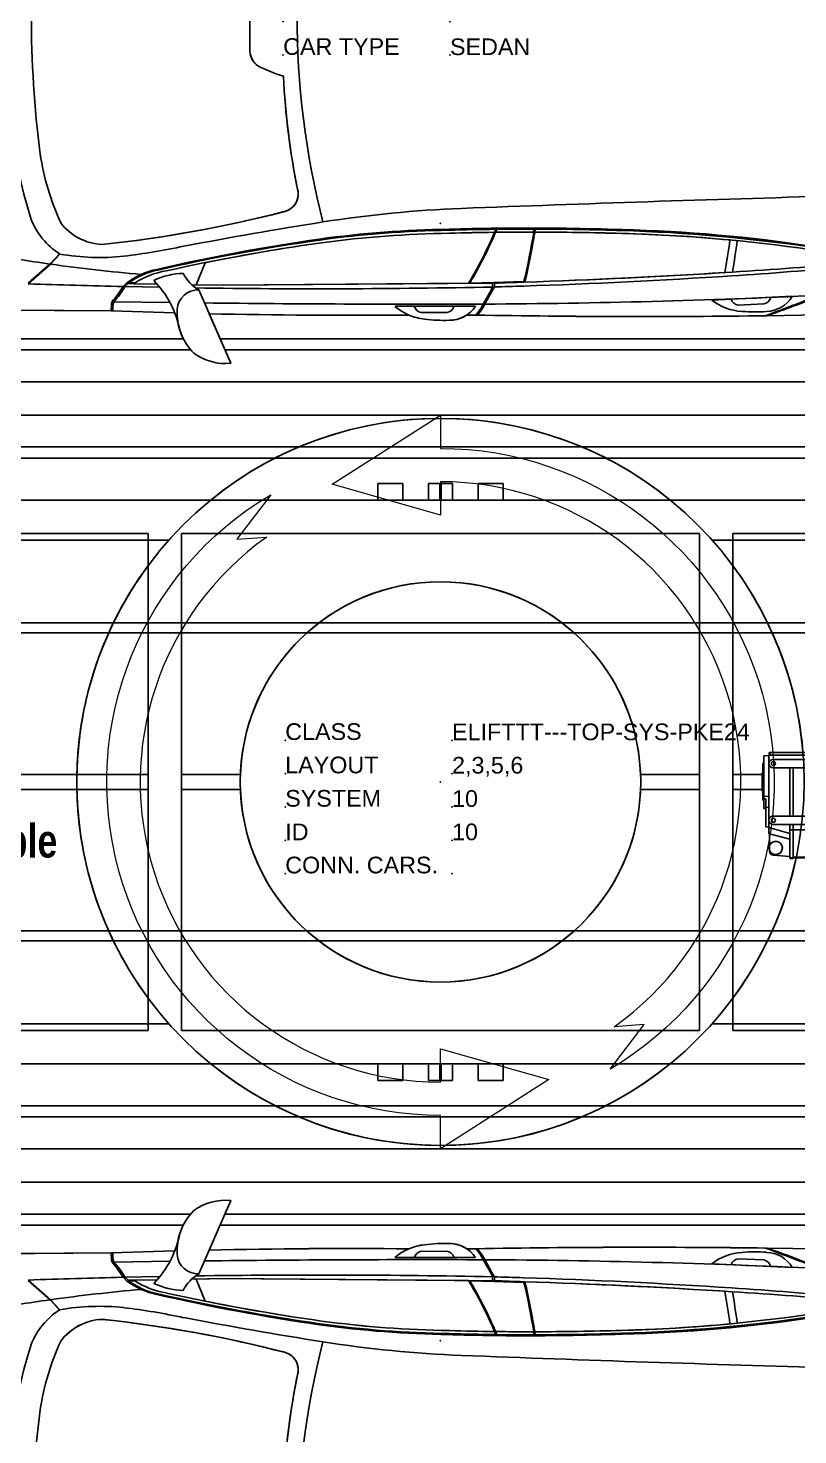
# Model space of a CAD drawing. Header units: millimetres. Extents: x 1600 to 11192, y 921 to 14160.
# Drawn here: x 7473 to 7703.7, y 5416.7 to 5838.5 of the extents above; entities that cross this region are included whole.
import ezdxf

# ---------------------------------------------------------------- set-up
doc = ezdxf.new("R2010")
doc.units = ezdxf.units.MM
doc.linetypes.add('PHANTOM', pattern=[12.7, 6.35, -1.27, 1.27, -1.27, 1.27, -1.27])
for name, color, linetype in [('PK24-LABEL', 7, 'Continuous'), ('PK24E', 7, 'Continuous'), ('PK24E-COMP-CAR', 7, 'Continuous'), ('PK24E-DATA', 7, 'Continuous')]:
    doc.layers.add(name, color=color, linetype=linetype)
for name, color, linetype, true_color in [('PK24E-COMP-PALLET', 132, 'Continuous', 0x00b7c8), ('PK24E-HELPER', 253, 'PHANTOM', 0xa1a1a1), ('PK24E-SYS-LIFT', 31, 'Continuous', 0xffcc5a)]:
    doc.layers.add(name, color=color, linetype=linetype, true_color=true_color)
doc.layers.add('PK24E-TTARROW', color=20, linetype='Continuous', lineweight=20, true_color=0xf54b32)
doc.styles.add('Impact', font='impact.ttf', dxfattribs={"height": 5})
doc.styles.get("Standard").update_dxf_attribs({"font": 'arial.ttf'})

# ---------------------------------------------------------------- blocks, each defined once
blk = doc.blocks.new('ELIFTTT-CHASIS--TOP-COMP-PKE24')
at = {"layer": 'PK24E-HELPER'}
for p in [(0, 167.5), (0, -167.5)]:
    blk.add_point(p, dxfattribs=at)
at = {"layer": 'PK24E-SYS-LIFT'}
for p, q in [((-68.85, 84.5), (-161.2, 84.5)), ((249.75, 84.5), (68.85, 84.5)), ((-249.75, 72.5), (-81.39, 72.5)), ((81.39, 72.5), (249.75, 72.5)), ((-81.39, -72.5), (-249.75, -72.5)), ((249.75, -72.5), (81.39, -72.5)), ((-141.25, -84.5), (-68.85, -84.5)), ((68.85, -84.5), (171.2, -84.5))]:
    blk.add_line(p, q, dxfattribs=at)
for radius in [109, 60]:
    blk.add_circle((0, 0), radius, dxfattribs=at)
blk = doc.blocks.new('ELIFTTT-TT--TOP-COMP-PKE24')
at = {"layer": 'PK24E-SYS-LIFT'}
for p, q in [((-18.75, 89.5), (-18.75, 84.5)), ((-11.25, 89.5), (-18.75, 89.5)), ((-11.25, 84.5), (-11.25, 89.5)), ((-3.6, 89.5), (-3.6, 84.5)), ((-3.6, 89.5), (-3.58, 89.5)), ((-3.58, 89.5), (-3.58, 84.5)), ((-0.17, 89.5), (-3.58, 89.5)), ((-0.17, 84.5), (-0.17, 89.5)), ((-0.17, 89.5), (0.17, 89.5)), ((0.17, 89.5), (0.17, 84.5)), ((3.58, 89.5), (0.17, 89.5)), ((3.58, 84.5), (3.58, 89.5)), ((3.58, 89.5), (3.6, 89.5)), ((3.6, 84.5), (3.6, 89.5)), ((11.25, 89.5), (11.25, 84.5)), ((18.75, 89.5), (11.25, 89.5)), ((18.75, 84.5), (18.75, 89.5)), ((230.5, 84.5), (-230.5, 84.5)), ((-87.6, 74.5), (-220.5, 74.5)), ((-87.6, -74.5), (-87.6, 74.5)), ((77.6, 74.5), (-77.6, 74.5)), ((-77.6, 74.5), (-77.6, -74.5)), ((77.6, -74.5), (77.6, 74.5)), ((220.5, 74.5), (87.6, 74.5)), ((87.6, 74.5), (87.6, -74.5)), ((98.52, 8.79), (98.52, 8.05)), ((98.82, 8.79), (98.52, 8.79)), ((98.82, 8.05), (98.82, 8.79)), ((98.82, 8.79), (110.62, 8.79)), ((96.92, 5.5), (96.62, 5.5)), ((96.62, 5.5), (96.62, 0)), ((98.42, 7.96), (96.92, 7.8)), ((96.92, 7.8), (96.92, 7.7)), ((96.92, 7.7), (96.92, 7.29)), ((96.92, 7.29), (96.92, 6.04)), ((96.92, 6.04), (96.92, 4.93)), ((96.92, 4.93), (96.92, 2.77)), ((98.42, 5.5), (98.42, 8.05)), ((98.42, 8.05), (111.02, 8.05)), ((98.42, -11.5), (98.42, 5.5)), ((111.32, 6.75), (99.67, 6.75)), ((99.67, 4.25), (111.32, 4.25)), ((104.72, -10.25), (104.72, 4.25)), ((105.72, -10.25), (105.72, 4.25)), ((-87.6, 2.25), (-220, 2.25)), ((-59.96, 2.25), (-77.6, 2.25)), ((77.6, 2.25), (59.96, 2.25)), ((96.42, 2.25), (87.6, 2.25)), ((96.62, 2.75), (96.52, 2.75)), ((96.52, 2.75), (96.52, -2.75)), ((96.62, 0), (96.62, -5.5)), ((96.92, 2.77), (96.92, 1.25)), ((96.92, 1.25), (96.92, 0)), ((96.92, 0), (96.92, -1.25)), ((-220, -2.25), (-87.6, -2.25)), ((-77.6, -2.25), (-59.96, -2.25)), ((59.96, -2.25), (77.6, -2.25)), ((87.6, -2.25), (96.42, -2.25)), ((96.52, -2.75), (96.62, -2.75)), ((96.92, -1.25), (96.92, -2.77)), ((96.92, -2.77), (96.92, -4.29)), ((96.62, -5.5), (96.92, -5.5)), ((96.92, -4.29), (98.42, -4.37)), ((96.92, -5.04), (96.92, -4.29)), ((96.92, -7.96), (96.92, -5.04)), ((97.52, -5.07), (96.92, -5.04)), ((96.92, -7.96), (97.52, -8.02)), ((97.52, -5.93), (97.52, -5.07)), ((97.52, -7.65), (97.52, -5.93)), ((98.42, -7.59), (97.52, -7.65)), ((98.42, -13.65), (98.42, -11.5)), ((111.32, -10.25), (99.67, -10.25)), ((97.52, -13.45), (98.42, -13.54)), ((98.42, -13.65), (98.42, -14.92)), ((104.72, -15.45), (98.42, -13.65)), ((98.42, -15.5), (98.42, -14.92)), ((98.42, -15.5), (98.62, -15.55)), ((98.62, -15.55), (104.72, -17.18)), ((98.62, -19.04), (98.62, -15.55)), ((99.67, -12.75), (111.32, -12.75)), ((104.72, -14.4), (104.72, -12.75)), ((104.72, -14.4), (105.72, -14.4)), ((104.72, -22.75), (104.72, -14.4)), ((105.72, -14.4), (105.72, -12.75)), ((105.72, -22.75), (105.72, -14.4)), ((105.72, -14.4), (111.02, -14.4)), ((98.62, -20.56), (98.62, -19.04)), ((98.62, -20.77), (98.62, -20.56)), ((99.72, -21.96), (104.72, -22.4)), ((104.72, -22.95), (104.72, -22.75)), ((104.72, -22.75), (105.72, -22.75)), ((104.72, -22.95), (105.72, -22.95)), ((105.72, -22.55), (111.02, -22.55)), ((105.72, -22.75), (111.02, -22.75)), ((105.72, -22.95), (105.72, -22.75)), ((-220.5, -74.5), (-87.6, -74.5)), ((-77.6, -74.5), (77.6, -74.5)), ((87.6, -74.5), (220.5, -74.5)), ((230.5, -84.5), (-230.5, -84.5)), ((-18.75, -84.5), (-18.75, -89.5)), ((-11.25, -89.5), (-11.25, -84.5)), ((-3.6, -84.5), (-3.6, -89.5)), ((-3.58, -84.5), (-3.58, -89.5)), ((-0.17, -89.5), (-0.17, -84.5)), ((0.17, -84.5), (0.17, -89.5)), ((3.58, -89.5), (3.58, -84.5)), ((3.6, -89.5), (3.6, -84.5)), ((11.25, -84.5), (11.25, -89.5)), ((18.75, -89.5), (18.75, -84.5)), ((-11.25, -89.5), (-18.75, -89.5)), ((-3.58, -89.5), (-3.6, -89.5)), ((-0.17, -89.5), (-3.58, -89.5)), ((0.17, -89.5), (-0.17, -89.5)), ((3.58, -89.5), (0.17, -89.5)), ((3.6, -89.5), (3.58, -89.5)), ((18.75, -89.5), (11.25, -89.5))]:
    blk.add_line(p, q, dxfattribs=at)
blk.add_circle((100.47, -19.8), 2, dxfattribs=at)
for centre, radius, start, end in [((0, 0), 109, 50.8258, 129.1742), ((0, 0), 109, 143.482, 178.8172), ((0, 0), 109, 4.6242, 36.518), ((0, 0), 60, 2.1491, 177.8509), ((99.67, 5.5), 1.25, 90, 180), ((99.67, 5.5), 1.25, 180, 270), ((99.77, 5.5), 0.6, 0, 180), ((99.77, 5.5), 0.6, 180, 0), ((96.52, 2.65), 0.1, 90, 180), ((0, 0), 109, 181.1828, 216.518), ((0, 0), 60, 182.1491, 270), ((0, 0), 60, 270, 357.8509), ((96.52, -2.65), 0.1, 180, 270), ((99.67, -11.5), 1.25, 90, 180), ((99.67, -11.5), 1.25, 180, 270), ((99.77, -11.5), 0.6, 0, 180), ((99.77, -11.5), 0.6, 180, 0), ((100.47, -19.8), 2, 157.6684, 202.3316), ((100.47, -19.8), 2, 202.3316, 157.6684), ((99.82, -20.77), 1.2, 180, 265), ((0, 0), 109, 323.482, 347.9529), ((0, 0), 109, 230.8258, 309.1742)]:
    blk.add_arc(centre, radius, start, end, dxfattribs=at)
for points, knots in [([(96.42, 0), (96.42, 0.17), (96.42, 0.52), (96.42, 1.02), (96.42, 1.48), (96.42, 1.89), (96.42, 2.22), (96.42, 2.46), (96.42, 2.62), (96.42, 2.64), (96.42, 2.65)], [0, 0, 0, 0, 0.125, 0.25, 0.375, 0.5, 0.625, 0.75, 0.875, 1, 1, 1, 1]), ([(96.42, -2.65), (96.42, -2.64), (96.42, -2.62), (96.42, -2.46), (96.42, -2.22), (96.42, -1.89), (96.42, -1.48), (96.42, -1.02), (96.42, -0.52), (96.42, -0.17), (96.42, 0)], [0, 0, 0, 0, 0.125, 0.25, 0.375, 0.5, 0.625, 0.75, 0.875, 1, 1, 1, 1]), ([(97.52, -7.65), (97.52, -7.81), (97.52, -8.13), (97.52, -8.66), (97.52, -9.21), (97.52, -9.6), (97.52, -9.79)], [0, 0, 0, 0, 0.25, 0.5, 0.75, 1, 1, 1, 1]), ([(97.52, -9.79), (97.52, -9.96), (97.52, -10.31), (97.52, -10.82), (97.52, -11.3), (97.52, -11.76), (97.52, -12.18), (97.52, -12.55), (97.52, -12.87), (97.52, -13.12), (97.52, -13.31), (97.52, -13.41), (97.52, -13.46), (97.52, -13.45), (97.52, -13.45)], [0, 0, 0, 0, 0.09042, 0.180841, 0.271261, 0.361682, 0.452102, 0.542523, 0.632943, 0.723363, 0.813784, 0.904205, 0.994625, 1, 1, 1, 1])]:
    blk.add_open_spline(points, degree=3, knots=knots, dxfattribs=at)
blk = doc.blocks.new('*U23')
at = {"layer": 'PK24E-COMP-PALLET'}
for p, q in [((262.27, 110), (-262.27, 110)), ((249.45, 100.42), (-249.45, 100.42)), ((249.45, 97.11), (-249.45, 97.11)), ((249.45, 47.67), (-249.45, 47.67)), ((249.45, 44.65), (-249.45, 44.65)), ((249.45, -44.65), (-249.45, -44.65)), ((249.45, -47.67), (-249.45, -47.67)), ((249.45, -97.11), (-249.45, -97.11)), ((249.45, -100.42), (-249.45, -100.42)), ((262.27, -110), (-262.27, -110))]:
    blk.add_line(p, q, dxfattribs=at)
at = {"layer": 'PK24E-HELPER'}
blk.add_point((0, 0), dxfattribs=at)
blk = doc.blocks.new('*U16')
for p in [(0, 0), (50, 0), (0, -10), (0, -10), (50, -10), (50, -10), (0, -20), (0, -20), (50, -20), (50, -20), (0, -30), (0, -30), (50, -30), (50, -30), (0, -40), (50, -40)]:
    blk.add_point(p)
blk = doc.blocks.new('TTARROW---TOP-DECOR-PK24')
at = {"layer": 'PK24E-TTARROW'}
for points in [[(0, 90), (0, 80), (-32.49, 89.27), (0, 110), (0, 100, -0.763437), (50.85, -86.11), (61.06, -72.77), (52.06, -73.42, 0.73095)], [(0, -90), (0, -80), (32.49, -89.27), (0, -110), (0, -100, -0.763437), (-50.85, 86.11), (-61.06, 72.77), (-52.06, 73.42, 0.73095)]]:
    blk.add_lwpolyline(points, format="xyb", close=True, dxfattribs=at)
blk = doc.blocks.new('ELIFTTT---TOP-SYS-PKE24')
for name in ['ELIFTTT-CHASIS--TOP-COMP-PKE24', '*U23', 'TTARROW---TOP-DECOR-PK24', 'ELIFTTT-TT--TOP-COMP-PKE24']:
    blk.add_blockref(name, (0, 0))
at = {"layer": 'PK24E-DATA'}
blk.add_blockref('*U16', (-46.53, 12.51), dxfattribs=at)
at = {"layer": 'PK24-LABEL', "insert": (-150, -17.76), "char_height": 10, "attachment_point": 5, "style": 'Impact'}
blk.add_mtext_dynamic_manual_height_columns('with turntable', width=75.903, gutter_width=0, heights=[30.57], dxfattribs=at)
at = {"layer": 'PK24E-DATA', "char_height": 5, "attachment_point": 7}
for s, width, insert in [('CLASS', 42.8552, (-46.53, 12.51)), ('LAYOUT', 42.8552, (-46.53, 2.51)), ('SYSTEM', 42.8552, (-46.53, -7.49)), ('ID', 42.8552, (-46.53, -17.49)), ('CONN. CARS.', 47.9389, (-46.53, -27.49))]:
    blk.add_mtext_dynamic_manual_height_columns(s, width=width, gutter_width=17.5, heights=[0], dxfattribs=dict(at, insert=insert))
at = {"layer": 'PK24E-DATA'}
for tag, p in [('COMP_TYPE', (3.47, 12.51)), ('LAYOUT_ID', (3.47, 2.51)), ('SYSTEM_ID', (3.47, -7.49)), ('CARRIER_ID', (3.47, -17.49)), ('CON_CARS', (3.47, -27.49))]:
    blk.add_attdef(tag, p, '', height=5, dxfattribs=at)
blk = doc.blocks.new('SEDAN---TOP-COMP-PKE24')
at = {"layer": 'PK24E-COMP-CAR'}
for p, q in [((-57.16, 11.11), (-57.16, -11.11)), ((16.52, -65.21), (16.91, -64.26)), ((16.91, -64.26), (28.03, -64.26)), ((28.03, -64.26), (27.9, -65.14)), ((-114.09, -71.56), (-116.92, -74.58)), ((-116.92, -74.58), (-123.58, -80.49)), ((-116.92, -74.75), (-123.58, -80.66)), ((-114.09, -71.73), (-116.92, -74.75)), ((-70.54, -74.33), (-73.22, -80.95)), ((16.01, -80.23), (25.03, -79.95)), ((-95.15, -81.48), (-93.97, -80.32)), ((-94.58, -81.49), (-93.64, -80.58)), ((-94.58, -81.49), (-84.09, -81.71)), ((-93.64, -80.58), (-91.91, -80.62)), ((-93.36, -80.34), (-91.61, -80.39)), ((-91.91, -80.62), (-84.91, -80.75)), ((-74.57, -80.93), (-65.09, -81.1)), ((-62.86, -104.5), (-72.44, -82.5)), ((15.63, -80.44), (-65.09, -81.1)), ((16.01, -80.23), (8.78, -80.42)), ((15.63, -81.62), (15.63, -80.46)), ((16.15, -81.61), (16.15, -80.46)), ((-98.66, -88.8), (-169.27, -88.29)), ((-97.93, -86.02), (-81.06, -86.26)), ((10.5, -87.37), (-13.63, -87.41)), ((105.43, -84.4), (81.33, -85.52)), ((89.22, -87.05), (96.9, -86.66)), ((-98.66, -88.8), (-79.61, -89.39)), ((-5.82, -89.3), (1.87, -89.25)), ((97.78, -90.23), (113.41, -89.96))]:
    blk.add_line(p, q, dxfattribs=at)
blk.add_lwpolyline([(113.41, -89.96), (97.78, -90.23, -0.008053), (10.57, -90.02, -0.000309), (7.83, -90.05, -0.150488), (2.6, -91.59, -0.044865), (-4.76, -91.22, -0.077763), (-9.49, -90.01, -0.007742), (-69.33, -89.64), (-62.86, -104.5, -0.182926), (-73.91, -101.48, -0.158163), (-78.74, -91.93, 0.023024), (-79.61, -89.39), (-98.66, -88.8), (-169.27, -88.29), (-174, -88.29, -0.075259), (-178.89, -87.33, 0.049447), (-193.17, -81.68, -0.080698), (-207.09, -76.23, -0.062715), (-219.23, -66.14, -0.061643), (-229.5, -50.11, -0.061425), (-237.69, -30.02, -0.075225), (-237.69, 30.02, -0.061425)], format="xyb", dxfattribs=at)
for points in [[(-101.46, 68.87, 0.21976), (-113.83, 62.35, 0.069678), (-119.98, 41.74, 0.063275), (-119.98, -41.74, 0.069678), (-113.83, -62.35, 0.21976), (-101.46, -68.87, 0.037117), (-46.41, -58.91, 0.360325), (-42.69, -53.02, -0.038423), (-47.08, -18.45, -0.032223), (-54.77, -15.32, -0.201945), (-57.16, -11.11), (-57.16, 11.11, -0.201945), (-54.77, 15.32, -0.032223), (-47.08, 18.45, -0.038423), (-42.69, 53.02, 0.360325), (-46.41, 58.91, 0.037117)], [(-35.67, -68.36, 0.014822), (-70.53, -74.32), (-73.22, -80.95), (-65.09, -81.1), (8.42, -80.5, 0.035411), (16.22, -65.21, 0.004063), (2.71, -65.49, 0.030043)], [(28.25, -65.14, -0.016235), (25.28, -80.15, 0.007485), (85.26, -77.28, 0.008624), (86.77, -67.51, 0.017199), (54.29, -65.56, 0.00745)]]:
    blk.add_lwpolyline(points, format="xyb", close=True, dxfattribs=at)
for centre, radius, start, end in [((81.19, 0), 212.94, 163.2572, 196.7428), ((210.31, 0), 253.31, 165.808, 194.192), ((208.52, 0), 331.14, 172.7589, 187.2411), ((-50.97, -10.37), 6.23, 186.772, 232.4403), ((-26.66, 42.67), 64.44, 244.1381, 251.5206), ((179.75, -7.18), 227.11, 182.8433, 191.4441), ((-43.31, -30.11), 77.54, 188.6242, 204.5676), ((-48.11, -53.72), 5.46, 280.7864, 15.7195), ((396.89, -10097.96), 10047.5, 91.590564, 92.227959), ((20.7, -421.08), 363.31, 92.2731, 98.8617), ((-101.49, -52.6), 22.96, 202.3898, 236.3231), ((-100.59, -52.21), 16.68, 217.4493, 267.0265), ((-140.88, 306.38), 377.31, 275.9976, 284.3943), ((209.43, -1589.03), 1546.4, 99.10455, 100.67068), ((48.2, -656.1), 594.88, 98.16183, 102.93838), ((7.17, -381.59), 317.33, 90.8296, 97.8651), ((7.21, -382.52), 317.96, 90.8306, 97.8297), ((7.37, -386.04), 320.58, 90.8327, 97.7159), ((26.5, -878.44), 814.5, 90.39974, 91.68308), ((26.62, -883.44), 819.2, 90.70082, 91.68048), ((26.97, -896.69), 831.55, 90.74266, 91.67201), ((-95.53, -17.86), 121.37, 328.9283, 337.5024), ((-95.23, -17.86), 121.37, 328.9738, 337.0404), ((26.97, -896.69), 831.55, 90.44531, 90.72021), ((27.03, -939.01), 873.87, 89.94289, 90.42712), ((26.45, -924.83), 860.88, 88.13638, 90.37496), ((-204.64, -26.99), 235.7, 347.0129, 350.6847), ((-204.34, -26.99), 235.7, 346.9615, 350.9044), ((27.03, -939.01), 873.87, 88.21232, 89.92579), ((26.62, -925.75), 861.51, 88.152, 89.88227), ((42.27, -538.54), 473.13, 81.6511, 88.5442), ((40.47, -551.19), 486.69, 81.6074, 88.359), ((43.18, -517.82), 453.56, 81.3134, 88.577), ((-45, 438.56), 518.32, 259.8801, 262.005), ((-118.87, 126.79), 200.59, 276.859, 282.077), ((50.14, -668.51), 607.14, 98.16699, 102.83422), ((47.41, -659.23), 596.69, 98.00361, 102.53441), ((-197.26, -28.6), 286.68, 350.2243, 352.2015), ((-192.67, -28.85), 284.29, 350.2213, 352.1425), ((-43.08, 455.9), 535.77, 262.0779, 265.0081), ((-102.26, -4.78), 67.99, 259.9819, 276.1991), ((19.59, 1003.28), 1083.66, 273.57799, 275.45346), ((-42.72, 1961.75), 2043.04, 273.65421, 274.67506), ((-80.5, -98.49), 22.61, 101.4713, 126.5562), ((-80.74, -97.3), 21.15, 100.8688, 127.7306), ((-78.45, -100.5), 24, 98.7225, 124.1121), ((-76.49, -99.59), 22.08, 91.5527, 115.3696), ((-106.68, -100.05), 29.09, 10.7087, 44.576), ((-66.73, -72.51), 11.5, 205.754, 240.2655), ((-33.65, 1742.8), 1825.08, 271.83642, 273.79719), ((-40.59, 1924.38), 2005.61, 271.8736, 273.66159), ((-36.32, 2454.38), 2536.54, 268.02863, 268.67112), ((-120.33, -66.66), 29.22, 318.5421, 329.5288), ((-112.63, -71.62), 20.57, 315.5959, 331.3246), ((-72.64, -88.8), 6.31, 88.1706, 175.2645), ((-36.58, 2440.23), 2522.39, 269.16371, 271.18606), ((-55.59, -45.28), 79.96, 328.7678, 332.9734), ((400.86, -299.68), 442.21, 150.4526, 151.2143), ((0.75, 2315.17), 2401.94, 270.29908, 272.68948), ((47.02, -862.9), 783.05, 91.61302, 92.25907), ((114.29, -3096.19), 3016.18, 91.69953, 91.86452), ((-293.91, 966.2), 1126.56, 290.32308, 291.19875), ((7.29, 176.06), 281.25, 288.7702, 292.3189), ((-88.33, -88.24), 10.35, 167.547, 183.0978), ((-90.22, -88.08), 7.98, 165.0303, 185.2153), ((-61.6, -89.26), 17.35, 176.776, 224.7935), ((-4.65, 5675.73), 5762.5, 269.342781, 270.173243), ((-3.27, -75.49), 15.8, 229.0153, 264.5875), ((-5.03, -86.36), 3.04, 201.1166, 254.909), ((1.53, -86.64), 2.64, 277.3899, 339.1189), ((2.73, -82.33), 9.26, 269.2009, 326.9749), ((2.79, -82.38), 10.9, 315.5364, 336.4221), ((2.01, -81.41), 12.48, 316.5591, 334.7116), ((91.15, -73.14), 15.8, 231.5942, 267.1664), ((89.88, -84.08), 3.04, 203.6954, 257.4879), ((96.44, -84.06), 2.64, 279.9688, 341.6978), ((97.45, -79.7), 9.26, 271.7798, 329.5538), ((-27.52, 1842.23), 1932.32, 268.7601, 270.53449), ((0.97, -50.47), 41.15, 261.9999, 272.2752), ((-19.05, 2122.12), 2212.33, 270.69616, 270.76694), ((60.59, 2617.2), 2707.68, 268.94152, 270.78717), ((94.26, -47.96), 41.15, 264.5788, 274.8541), ((-64.4, -88.4), 16.17, 233.9975, 275.4625)]:
    blk.add_arc(centre, radius, start, end, dxfattribs=at)
blk = doc.blocks.new('*U15')
at = {"layer": 'PK24E-COMP-PALLET'}
for p, q in [((-77.07, -97.11), (-249.45, -97.11)), ((-74.88, -100.42), (-249.45, -100.42)), ((249.45, -97.11), (-66.08, -97.11)), ((249.45, -100.42), (-64.64, -100.42)), ((262.27, -110), (-262.27, -110))]:
    blk.add_line(p, q, dxfattribs=at)
at = {"layer": 'PK24E'}
blk.add_blockref('SEDAN---TOP-COMP-PKE24', (0, 0), dxfattribs=at)
blk = doc.blocks.new('*U18')
at = {"layer": 'PK24E-HELPER'}
blk.add_point((0, -230), dxfattribs=at)
at = {"layer": 'PK24E'}
blk.add_blockref('*U15', (0, 0), dxfattribs=at)
at = {"layer": 'PK24E-DATA'}
for tag, p in [('COMP_TYPE', (2.85, 27.92)), ('LAYOUT_ID', (2.85, 17.92)), ('SYSTEM_ID', (2.85, 7.92)), ('CARRIER_ID', (2.85, -2.08)), ('CAR_TYPE', (2.85, -12.08))]:
    blk.add_attdef(tag, p, '', height=5, dxfattribs=at)
blk = doc.blocks.new('*U19')
at = {"layer": 'PK24E-HELPER'}
blk.add_point((0, -230), dxfattribs=at)
at = {"layer": 'PK24E'}
blk.add_blockref('*U15', (0, 0), dxfattribs=at)
at = {"layer": 'PK24E-DATA'}
blk.add_blockref('*U16', (-47.15, 27.92), dxfattribs=at)
at = {"layer": 'PK24E-DATA', "insert": (-47.15, -12.08), "char_height": 5, "attachment_point": 7}
blk.add_mtext_dynamic_manual_height_columns('CAR TYPE', width=42.8552, gutter_width=17.5, heights=[0], dxfattribs=at)
at = {"layer": 'PK24E-DATA'}
for tag, p in [('COMP_TYPE', (2.85, 27.92)), ('LAYOUT_ID', (2.85, 17.92)), ('SYSTEM_ID', (2.85, 7.92)), ('CARRIER_ID', (2.85, -2.08)), ('CAR_TYPE', (2.85, -12.08))]:
    blk.add_attdef(tag, p, '', height=5, dxfattribs=at)

msp = doc.modelspace()

# ---------------------------------------------------------------- block references
ref = msp.add_blockref('*U19', (7596.62, 5842.46))
ref.add_attrib('CAR_TYPE', 'SEDAN', (7599.47, 5830.38), dxfattribs={"layer": 'PK24E-DATA', "height": 5})
msp.add_blockref('ELIFTTT---TOP-SYS-PKE24', (7596.62, 5612.46)).add_auto_attribs({'COMP_TYPE': 'ELIFTTT---TOP-SYS-PKE24', 'LAYOUT_ID': '2,3,5,6', 'SYSTEM_ID': '10', 'CARRIER_ID': '10'})
at = {"xscale": -1, "rotation": 180}
msp.add_blockref('*U18', (7596.62, 5382.46), dxfattribs=at)

doc.saveas('drawing.dxf')
